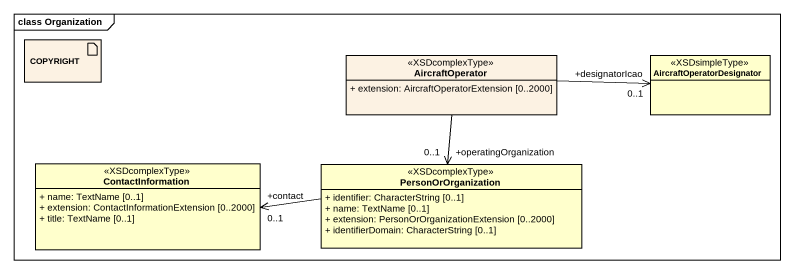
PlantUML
@startuml
mainframe class Organization
allowmixing
hide circle
hide empty members
skinparam classAttributeIconSize 0
artifact COPYRIGHT #FCF2E3
class AircraftOperator <<XSDcomplexType>> #FCF2E3 {
  + extension: AircraftOperatorExtension [0..2000]
}
class AircraftOperatorDesignator <<XSDsimpleType>>
class ContactInformation <<XSDcomplexType>> {
  + name: TextName [0..1]
  + extension: ContactInformationExtension [0..2000]
  + title: TextName [0..1]
}
class PersonOrOrganization <<XSDcomplexType>> {
  + identifier: CharacterString [0..1]
  + name: TextName [0..1]
  + extension: PersonOrOrganizationExtension [0..2000]
  + identifierDomain: CharacterString [0..1]
}
AircraftOperator -right-> "+designatorIcao\n0..1" AircraftOperatorDesignator
AircraftOperator --> "+operatingOrganization\n0..1" PersonOrOrganization
PersonOrOrganization -left-> "+contact\n0..1" ContactInformation
@enduml
